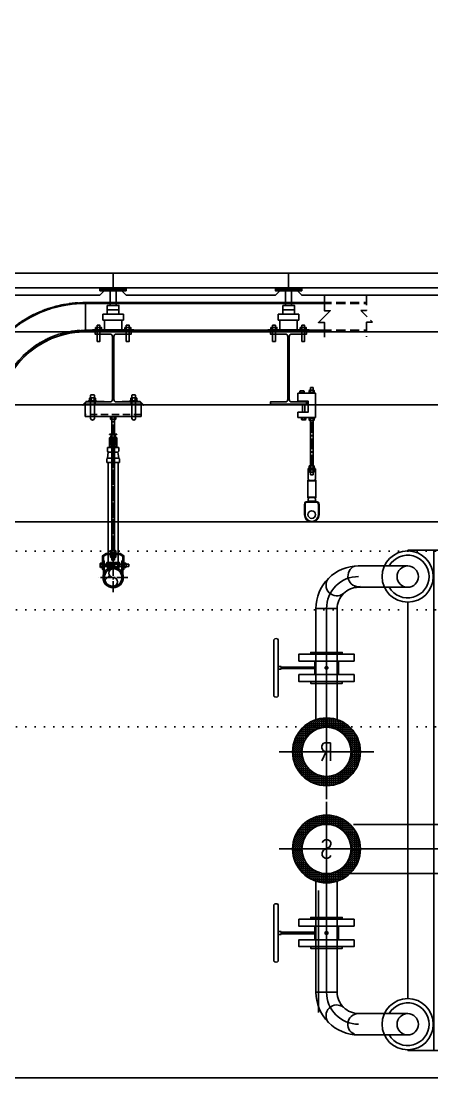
# Model space of a CAD drawing. Header units: millimetres. Extents: x -192235 to 515711, y 45168 to 947868.
# Drawn here: x 183685 to 185090, y 463950 to 467562 of the extents above; entities that cross this region are included whole.
import ezdxf
from ezdxf.enums import TextEntityAlignment as Align

# ---------------------------------------------------------------- set-up
doc = ezdxf.new("R2010")
doc.units = ezdxf.units.MM
doc.header["$LTSCALE"] = 1000
for name, pattern in [('CENTER2', [1.125, 0.75, -0.125, 0.125, -0.125]), ('DOT2', [3.175, 0, -3.175]), ('HIDDEN', [0.375, 0.25, -0.125]), ('HIDDEN2', [4.7625, 3.175, -1.5875]), ('TPH12-SEC-@20-1$0$CENTERK5', [6.916, 6.667, -0.083, 0.083, -0.083]), ('YFM1P-短$0$CENTER', [2, 1.25, -0.25, 0.25, -0.25]), ('YFM1P-短$0$CENTER2', [1.125, 0.75, -0.125, 0.125, -0.125])]:
    doc.linetypes.add(name, pattern=pattern)
for name, color, linetype in [('0-LEVEL LINE', 4, 'DOT2'), ('0-tool', 1, 'Continuous'), ('FS-EQ', 10, 'Continuous'), ('FS-LINE', 10, 'Continuous'), ('FS-Support-1', 2, 'Continuous'), ('Hook-up', 130, 'HIDDEN2'), ('LED-Light-L25', 7, 'Continuous'), ('LIGHTING', 2, 'Continuous'), ('LIGHTING-W', 7, 'Continuous'), ('M-PIPE-E11-HV&LV&ELV', 22, 'Continuous'), ('SM-SEC-Cm$0$SUPPORT', 2, 'Continuous'), ('SUPPORT', 2, 'Continuous'), ('TPH12-SEC-@20-1$0$H-SIN', 252, 'TPH12-SEC-@20-1$0$CENTERK5'), ('TPH12-SEC-@20-1$0$KABE1', 252, 'Continuous'), ('TPH12-SEC-@20-1$0$SIAGE1', 252, 'Continuous'), ('TPH12-SEC-@20-1$0$STEEL-NEDA', 252, 'Continuous'), ('TPH12-SEC-@20-1$0$STEEL3', 252, 'Continuous'), ('WY-J-D', 2, 'Continuous'), ('WY-J-U', 2, 'Continuous'), ('YCD-Xfa-Sec-24$0$Raised Floor', 1, 'Continuous'), ('YFM1P-短$0$14P5-CSH-3-402-B$0$SH-TEXT', 4, 'Continuous'), ('YFM1P-短$0$C-DCC', 1, 'Continuous'), ('YFM1P-短$0$M-FOUN', 252, 'Continuous'), ('YFM1P-短$0$M-PIPE-CHWR20', 110, 'Continuous'), ('YFM1P-短$0$M-PIPE-CHWS12', 130, 'Continuous'), ('YFM1P-短$0$M-PIPE-CHWS12_CL', 132, 'YFM1P-短$0$CENTER2'), ('YFM1P-短$0$U-PCW-V', 2, 'Continuous')]:
    doc.layers.add(name, color=color, linetype=linetype)
doc.styles.add('ROMAND', font='romand', dxfattribs={"height": 5})
doc.styles.add('YFM1P-短$0$14P5-CSH-3-402-B$0$AA-TXT', font='simplex.shx', dxfattribs={"width": 0.8, "bigfont": 'CHINA.shx'})
pattern_1 = [(0, (-83347.067, -5.657), (0, 6.985), [5.08, -1.905]), (90, (-83347.067, -5.657), (-6.985, 4e-16), [5.08, -1.905])]

# ---------------------------------------------------------------- blocks, each defined once
blk = doc.blocks.new('TPH12-SEC-@20-1')
at = {"layer": 'TPH12-SEC-@20-1$0$H-SIN'}
for p, q in [((83854.8, 466700), (201769.6, 466700)), ((84160.9, 463950), (201769.6, 463950))]:
    blk.add_line(p, q, dxfattribs=at)
at = {"layer": 'TPH12-SEC-@20-1$0$KABE1'}
blk.add_line((190390, 463950), (99610, 463950), dxfattribs=at)
for points in [[(182200, 466700), (187000, 466700)], [(187000, 466500), (182200, 466500)]]:
    blk.add_lwpolyline(points, dxfattribs=at)
at = {"layer": 'TPH12-SEC-@20-1$0$SIAGE1'}
blk.add_line((187000, 466700), (182200, 466700), dxfattribs=at)
at = {"layer": 'TPH12-SEC-@20-1$0$STEEL-NEDA'}
for points in [[(183938, 466500), (184062, 466500), (184062, 466492), (184010.5, 466492, 0.414214), (184002.5, 466484), (184002.5, 466268, 0.414214), (184010.5, 466260), (184062, 466260), (184062, 466252), (183938, 466252), (183938, 466260), (183989.5, 466260, 0.414214), (183997.5, 466268), (183997.5, 466484, 0.414214), (183989.5, 466492), (183938, 466492)], [(184538, 466500), (184662, 466500), (184662, 466492), (184610.5, 466492, 0.414214), (184602.5, 466484), (184602.5, 466268, 0.414214), (184610.5, 466260), (184662, 466260), (184662, 466252), (184538, 466252), (184538, 466260), (184589.5, 466260, 0.414214), (184597.5, 466268), (184597.5, 466484, 0.414214), (184589.5, 466492), (184538, 466492)]]:
    blk.add_lwpolyline(points, format="xyb", close=True, dxfattribs=at)
at = {"layer": 'TPH12-SEC-@20-1$0$STEEL3'}
for p, q in [((175000, 466250), (189500, 466250)), ((175000, 465850), (189300, 465850))]:
    blk.add_line(p, q, dxfattribs=at)
blk = doc.blocks.new('YFM1P-短$0$DCC-2400-1850-扇60')
at = {"linetype": 'ByBlock', "lineweight": -2, "ltscale": 0.5}
h = blk.add_hatch(dxfattribs=at)
h.set_pattern_fill('LINE', color=0, scale=300, angle=450, style=0)
h.set_pattern_definition([(90, (2346.9847, -4890.3472), (-3.75, -1e-15), [])])
edge = h.paths.add_edge_path()
edge.add_line((5.62, 123.98), (5.62, 165))
edge.add_line((5.62, 165), (86.6, 165))
edge.add_ellipse((85.81, 66.12), major_axis=(69.92, 69.92), ratio=1, start_angle=44.5434, end_angle=99.1887)
h = blk.add_hatch(dxfattribs=at)
h.set_pattern_fill('LINE', color=0, scale=300, angle=450, style=0)
h.set_pattern_definition([(270, (-2113.02, 5055.3472), (3.75, 1e-15), [])])
edge = h.paths.add_edge_path()
edge.add_line((228.34, 41.02), (228.34, 0))
edge.add_line((228.34, 0), (147.37, 0))
edge.add_ellipse((148.15, 98.88), major_axis=(-69.92, 69.92), ratio=1, start_angle=134.5434, end_angle=189.1887)
at = {"color": 0, "linetype": 'ByBlock', "lineweight": -2, "ltscale": 0.5}
for p, q in [((-1.77, 168), (234.73, 168)), ((-1.77, 168), (-1.77, -3)), ((3.23, 168), (3.23, -3)), ((230.73, 168), (230.73, -3)), ((234.73, -3), (234.73, 168)), ((243.89, -3), (243.89, 168)), ((247.32, 168), (247.32, -3)), ((3.23, 165), (230.73, 165)), ((230.73, 0), (3.23, 0)), ((-1.77, -3), (234.73, -3))]:
    blk.add_line(p, q, dxfattribs=at)
for p, q in [((234.73, 168), (256.21, 168)), ((256.21, 167.75), (256.21, 168)), ((256.21, 14.75), (256.21, 150.25)), ((234.73, -3), (256.21, -3)), ((256.21, -3), (256.21, -2.75))]:
    blk.add_line(p, q)
at = {"linetype": 'Continuous'}
for centre, radius in [((256.21, 159), 8.75), ((256.21, 159), 3.65), ((256.21, 6), 8.75), ((256.21, 6), 3.65)]:
    blk.add_circle(centre, radius, dxfattribs=at)
blk = doc.blocks.new('YFM1P-短$0$BV-03-S')
at = {"layer": 'YFM1P-短$0$U-PCW-V'}
for p, q in [((-4.33, 18), (14.93, 18)), ((-4.33, 16.5), (14.93, 16.5)), ((4.8, 15.5), (4.8, 16.5)), ((4.8, 15.5), (5.8, 15.5)), ((5.05, 4.05), (5.05, 15.5)), ((5.55, 4.05), (5.55, 15.5)), ((5.8, 15.5), (5.8, 16.5)), ((7.6, 4.05), (3, 4.05)), ((4.82, 0.25), (5.1, 0.47)), ((4.82, -0.25), (4.82, 0.25)), ((5.1, 0.47), (5.5, 0.47)), ((5.78, 0.25), (5.5, 0.47)), ((5.78, -0.25), (5.78, 0.25)), ((4.82, -0.25), (5.1, -0.47)), ((5.1, -0.47), (5.5, -0.47)), ((5.78, -0.25), (5.5, -0.47)), ((7.6, -4.05), (3, -4.05))]:
    blk.add_line(p, q, dxfattribs=at)
for points in [[(3, -9.44), (3, 9.44), (0.62, 9.44), (0.62, -9.44), (3, -9.44)], [(7.6, -9.44), (7.6, 9.44), (9.98, 9.44), (9.98, -9.44), (7.6, -9.44)], [(0.62, 5.4), (0, 5.4), (0, -5.4), (0.62, -5.4)], [(9.98, 5.4), (10.6, 5.4), (10.6, -5.4), (9.98, -5.4)]]:
    blk.add_lwpolyline(points, dxfattribs=at)
blk.add_circle((5.3, 0), 0.272, dxfattribs=at)
for centre, start, end in [((-3.76, 17.25), 126.8699, 233.1301), ((14.36, 17.25), 306.8699, 53.1301)]:
    blk.add_arc(centre, 0.937, start, end, dxfattribs=at)
blk = doc.blocks.new('YFM1P-短')
at = {"layer": 'YFM1P-短$0$M-PIPE-CHWS12'}
h = blk.add_hatch(dxfattribs=at)
h.set_pattern_fill('ANGLE', color=1)
h.set_pattern_definition(pattern_1)
edge = h.paths.add_edge_path()
edge.add_arc((105270, 465064.3), 116, 0, 360)
edge = h.paths.add_edge_path(flags=17)
edge.add_arc((105270, 465064.3), 84, 0, 360)
h = blk.add_hatch(dxfattribs=at)
h.set_pattern_fill('ANGLE', color=1)
h.set_pattern_definition(pattern_1)
edge = h.paths.add_edge_path()
edge.add_arc((105270, 464732.3), 116, 0, 360)
edge = h.paths.add_edge_path(flags=17)
edge.add_arc((105270, 464732.3), 84, 0, 360)
at = {"layer": 'YFM1P-短$0$M-FOUN'}
blk.add_line((105297.2, 464173.6), (105297.2, 464590.1), dxfattribs=at)
at = {"layer": 'YFM1P-短$0$M-PIPE-CHWR20'}
for p, q in [((104992.3, 465699.8), (105161.6, 465699.8)), ((104992.3, 465626.8), (105160, 465626.8)), ((105233.5, 465553.8), (105306.5, 465553.8)), ((105233.5, 465553.8), (105233.5, 465174.5, 0)), ((105270, 465553.8), (105270, 465180.3, 0)), ((105306.5, 465553.8), (105306.5, 465174.5, 0)), ((105270, 465225.8), (105270, 464902.9)), ((105108.5, 465064.3), (105431.5, 465064.3))]:
    blk.add_line(p, q, dxfattribs=at)
for points in [[(105306.5, 465553.8, 0.198912), (105263.7, 465657.1, 0.198912), (105160.5, 465699.8)], [(105270, 465553.8, 0.198912), (105237.9, 465631.3, 0.198912), (105160.5, 465663.3, 0.198912)], [(105233.5, 465553.8, 0.198912), (105212.1, 465605.5, 0.198912), (105160.5, 465626.8)]]:
    blk.add_lwpolyline(points, format="xyb", dxfattribs=at)
for radius in [116, 84]:
    blk.add_circle((105270, 465064.3), radius, dxfattribs=at)
for centre, radius, start, end in [((104992.3, 465663.3), 73, 30, 330), ((104992.3, 465663.3), 36.5, 90, 270), ((105160, 465665.1), 36.7, 261.3561, 68.6439), ((105235.1, 465634.1), 36.7, 231.3561, 38.6439)]:
    blk.add_arc(centre, radius, start, end, dxfattribs=at)
at = {"layer": 'YFM1P-短$0$M-PIPE-CHWS12'}
for p, q in [((105270, 464570.9), (105270, 464893.8)), ((104590, 464816.5, 0), (105177.8, 464816.5)), ((105108.5, 464732.3), (105431.5, 464732.3)), ((104590, 464648.2, 0), (105190.1, 464648.2)), ((105233.5, 464242.8), (105233.5, 464622.2, 0)), ((105306.5, 464242.8), (105306.5, 464622.2, 0)), ((105233.5, 464242.8), (105306.5, 464242.8)), ((104992.3, 464169.8), (105160.8, 464169.8)), ((104992.3, 464096.8), (105160.5, 464096.8))]:
    blk.add_line(p, q, dxfattribs=at)
for points in [[(105233.5, 464242.8, -0.198912), (105212.1, 464191.2, -0.198912), (105160.5, 464169.8)], [(105306.5, 464242.8, -0.198912), (105263.7, 464139.6, -0.198912), (105160.5, 464096.8)], [(105270, 464242.8, -0.198912), (105237.9, 464165.4, -0.198912), (105160.5, 464133.3, -0.198912)]]:
    blk.add_lwpolyline(points, format="xyb", dxfattribs=at)
for radius in [116, 84]:
    blk.add_circle((105270, 464732.3), radius, dxfattribs=at)
for centre, radius, start, end in [((104992.3, 464133.3), 73, 30, 330), ((104992.3, 464133.3), 36.5, 90, 270), ((105160.5, 464133.3), 36.7, 291.3561, 98.6439), ((105235.1, 464162.5), 36.7, 321.3561, 128.6439)]:
    blk.add_arc(centre, radius, start, end, dxfattribs=at)
at = {"layer": 'YFM1P-短$0$M-PIPE-CHWS12_CL', "linetype": 'YFM1P-短$0$CENTER'}
blk.add_line((105154, 464732.3), (104590, 464732.3, 0), dxfattribs=at)
at = {"layer": 'YFM1P-短$0$M-PIPE-CHWS12_CL'}
blk.add_line((105270, 464242.8), (105270, 464616.3, 0), dxfattribs=at)
at = {"layer": 'YFM1P-短$0$C-DCC', "xscale": 10, "yscale": 10, "zscale": 10}
blk.add_blockref('YFM1P-短$0$DCC-2400-1850-扇60', (102430.2, 464073.3), dxfattribs=at)
at = {"layer": 'YFM1P-短$0$M-FOUN', "yscale": 10.00000000000002, "zscale": 10.00000000000002, "rotation": 270}
for p, xscale in [((105270, 465404.3), 10.00000000000002), ((105270, 464392.3), -10.00000000000002)]:
    blk.add_blockref('YFM1P-短$0$BV-03-S', p, dxfattribs=dict(at, xscale=xscale))
at = {"layer": 'YFM1P-短$0$14P5-CSH-3-402-B$0$SH-TEXT', "color": 4, "style": 'YFM1P-短$0$14P5-CSH-3-402-B$0$AA-TXT', "width": 0.8}
for s, p in [('R', (105270, 465064.3)), ('S', (105270, 464732.3))]:
    blk.add_text(s, height=62.5, dxfattribs=at).set_placement(p, align=Align.MIDDLE_CENTER)
blk = doc.blocks.new('SP-H-1')
at = {"layer": 'FS-EQ'}
for p, q in [((-1.25, 5.5), (-1.25, 8.29)), ((-1.24, 8.35), (-0.45, 9.3)), ((-1.02, 6.2), (-1.24, 8.25)), ((-1.21, 9.66), (-1.21, 9.57)), ((-1.21, 9.66), (-1.13, 9.66)), ((-1.21, 9.57), (-1.13, 9.57)), ((-1.13, 9.66), (-1.13, 9.57)), ((-1.13, 9.63), (-1.13, 9.57)), ((-0.99, 9.62), (-0.77, 9.61)), ((-0.99, 9.62), (-0.99, 9.53)), ((-0.99, 9.53), (-0.77, 9.52)), ((-0.9, 8.07), (-0.9, 6.2)), ((-0.83, 9.7), (0.83, 9.7)), ((-0.3, 8.55), (-0.79, 7.9)), ((-0.77, 9.61), (-0.77, 9.52)), ((-0.62, 9.61), (-0.35, 9.61)), ((-0.62, 9.61), (-0.62, 9.52)), ((-0.62, 9.52), (-0.35, 9.52)), ((-0.35, 9.61), (-0.35, 9.52)), ((-0.32, 8.6), (0.32, 8.6)), ((-0.3, 8.55), (0.3, 8.55)), ((-0.25, 8.16), (-0.25, 6.4)), ((-0.14, 9.6), (-0.13, 9.66)), ((-0.14, 9.61), (0.14, 9.61)), ((-0.14, 9.61), (-0.14, 9.52)), ((-0.14, 9.52), (0.14, 9.52)), ((0.14, 9.6), (0.13, 9.66)), ((0.14, 9.61), (0.14, 9.52)), ((0.25, 8.16), (0.25, 6.4)), ((0.3, 8.55), (0.79, 7.9)), ((0.35, 9.61), (0.35, 9.52)), ((0.62, 9.61), (0.35, 9.61)), ((0.62, 9.52), (0.35, 9.52)), ((1.24, 8.35), (0.45, 9.3)), ((0.62, 9.61), (0.62, 9.52)), ((0.99, 9.62), (0.77, 9.61)), ((0.77, 9.61), (0.77, 9.52)), ((0.99, 9.53), (0.77, 9.52)), ((0.9, 8.1), (0.9, 6.2)), ((0.99, 9.62), (0.99, 9.53)), ((1.03, 6.2), (1.24, 8.25)), ((1.13, 9.66), (1.13, 9.57)), ((1.22, 9.66), (1.13, 9.66)), ((1.13, 9.63), (1.13, 9.57)), ((1.22, 9.57), (1.13, 9.57)), ((1.22, 9.66), (1.22, 9.57)), ((1.22, 9.6), (1.22, 9.57)), ((1.25, 5.5), (1.25, 8.29)), ((-1.9, 5.1), (1.9, 5.1)), ((-1.25, 5.5), (1.25, 5.5)), ((-1.02, 6.2), (1.03, 6.2)), ((-0.6, 5.5), (-0.6, 6.4)), ((-0.6, 6.4), (0.6, 6.4)), ((0.6, 5.5), (0.6, 6.4))]:
    blk.add_line(p, q, dxfattribs=at)
for centre, radius, start, end in [((-1.11, 8.29), 0.139, 157.0298, 197.1193), ((-0.93, 8.75), 0.955, 84.0829, 107.6622), ((-0.92, 9.1), 0.592, 87.634, 110.8646), ((-0.74, 9.01), 0.681, 107.7143, 125.0736), ((-0.75, 9.26), 0.433, 91.8537, 123.1257), ((-0.51, 7.64), 0.388, 136.5249, 182.9908), ((-0.83, 9.35), 0.347, 78.6251, 99.8563), ((-0.49, 9.38), 0.315, 104.4487, 153.9759), ((-0.6, 9.46), 0.226, 88.1263, 139.7268), ((-0.46, 9.49), 0.204, 100.0382, 141.9173), ((-0.56, 8.91), 0.784, 84.9677, 92.2638), ((2.27, 9.44), 2.72, 178.7323, 199.1653), ((-0.26, 9.6), 0.0861, 105.0543, 169.5675), ((-0.09, 9.48), 0.262, 131.7568, 170.5499), ((-0.23, 9.53), 0.161, 53.7998, 110.9693), ((-0.21, 9.56), 0.123, 53.4161, 115.819), ((0, 8.12), 0.254, 10.4828, 169.5172), ((-0.03, 8.43), 0.184, 139.0501, 221.9684), ((0.23, 9.53), 0.161, 69.0307, 126.2002), ((0.21, 9.56), 0.123, 64.181, 126.5839), ((0.03, 8.43), 0.184, 318.6569, 40.9499), ((0.09, 9.48), 0.262, 9.4501, 48.2432), ((0.26, 9.6), 0.0861, 10.4325, 74.9457), ((-2.27, 9.44), 2.72, 340.8347, 1.2677), ((0.56, 8.91), 0.784, 87.7362, 95.0323), ((0.46, 9.49), 0.204, 38.0827, 79.9618), ((0.49, 9.38), 0.315, 26.0241, 75.5513), ((0.6, 9.46), 0.226, 40.2732, 91.8737), ((0.83, 9.35), 0.347, 80.1437, 101.3749), ((0.75, 9.26), 0.433, 56.8743, 88.1463), ((0.51, 7.64), 0.388, 357.0092, 43.4751), ((0.93, 8.75), 0.955, 72.3378, 95.9171), ((0.92, 9.1), 0.592, 69.1354, 92.366), ((0.74, 9.01), 0.681, 54.9264, 72.2857), ((1.11, 8.29), 0.139, 342.8807, 22.9702), ((-1.24, 5.27), 0.303, 326.9119, 50.7686), ((1.33, 5.25), 0.371, 138.0713, 204.2482)]:
    blk.add_arc(centre, radius, start, end, dxfattribs=at)
at = {"layer": 'FS-LINE'}
for p, q in [((-1.9, 3.85), (-1.9, 5.1)), ((-1.9, 5.1), (1.9, 5.1)), ((-1.9, 3.85), (-1.65, 3.6)), ((1.9, 3.85), (1.65, 3.6)), ((1.9, 5.1), (1.9, 3.85)), ((-2.2, 1.25), (-1.95, 1.5)), ((-2.2, 0), (-2.2, 1.25)), ((2.2, 0), (-2.2, 0)), ((-1.65, 3.6), (-1.95, 1.5)), ((1.65, 3.6), (1.95, 1.5)), ((2.2, 1.25), (1.95, 1.5)), ((2.2, 1.25), (2.2, 0))]:
    blk.add_line(p, q, dxfattribs=at)
for points in [[(-1.95, 1.5), (1.95, 1.5)], [(1.65, 3.6), (-1.65, 3.6)]]:
    blk.add_lwpolyline(points, dxfattribs=at)
at = {"layer": 'FS-EQ', "style": 'ROMAND'}
blk.add_text('V27', height=0.35, rotation=180, dxfattribs=at).set_placement((0.01, 5.84), align=Align.MIDDLE)
blk = doc.blocks.new('Nut-M10')
for p, q in [((-10.9, 1.5), (-10.9, 0.5)), ((-8.7, 2.8), (-10.6, 2)), ((-10.4, 2), (10.4, 2)), ((-10.4, 0), (10.4, 0)), ((-8.7, 9.2), (-8.7, 2.8)), ((6.5, 10), (-6.5, 10)), ((-4.3, 9.2), (-4.3, 2.8)), ((4.3, 2.8), (4.3, 9.2)), ((8.7, 9.2), (8.7, 2.8)), ((8.7, 2.8), (10.6, 2)), ((10.9, 1.5), (10.9, 0.5))]:
    blk.add_line(p, q)
for centre, radius, start, end in [((-10.4, 1.5), 0.5, 90, 180), ((-10.4, 0.5), 0.5, 180, 270), ((-6.5, 6.7), 3.33, 49.441, 130.559), ((-6.5, 5.3), 3.33, 229.441, 310.559), ((0, -2.1), 12.1, 69.065, 110.935), ((0, 14.1), 12.1, 249.065, 290.935), ((6.5, 6.7), 3.33, 49.441, 130.559), ((6.5, 5.3), 3.33, 229.441, 310.559), ((10.4, 1.5), 0.5, 0, 90), ((10.4, 0.5), 0.5, 270, 0)]:
    blk.add_arc(centre, radius, start, end)
blk = doc.blocks.new('Nut-M8')
for p, q in [((-8.9, 1.2), (-8.9, 0.4)), ((-7.5, 2.2), (-8.7, 1.5)), ((-8.5, 1.6), (8.6, 1.6)), ((-8.5, 0), (8.6, 0)), ((-7.5, 7.3), (-7.5, 2.2)), ((5.6, 8), (-5.6, 8)), ((-3.8, 7.3), (-3.8, 2.2)), ((3.8, 2.2), (3.8, 7.3)), ((7.5, 7.3), (7.5, 2.2)), ((7.5, 2.2), (8.7, 1.5)), ((9, 1.2), (9, 0.4))]:
    blk.add_line(p, q)
for centre, radius, start, end in [((-8.5, 1.2), 0.4, 90, 180), ((-8.5, 0.4), 0.4, 180, 270), ((-5.6, 5), 3.03, 51.7868, 128.2132), ((-5.6, 4.6), 3.03, 231.7868, 308.2132), ((0, -3.2), 11.2, 70.3471, 109.6529), ((0, 12.8), 11.2, 250.3471, 289.6529), ((5.6, 5), 3.03, 51.7868, 128.2132), ((5.6, 4.6), 3.03, 231.7868, 308.2132), ((8.6, 1.2), 0.4, 0, 90), ((8.6, 0.4), 0.4, 270, 0)]:
    blk.add_arc(centre, radius, start, end)
blk = doc.blocks.new('Nut-M12')
for p, q in [((-13, 1.8), (-13, 0.6)), ((-10.4, 3.3), (-12.6, 2.3)), ((-12.4, 2.4), (12.4, 2.4)), ((-12.4, 0), (12.4, 0)), ((-10.4, 11), (-10.4, 3.3)), ((7.8, 12), (-7.8, 12)), ((-5.2, 11), (-5.2, 3.3)), ((5.2, 3.3), (5.2, 11)), ((10.4, 11), (10.4, 3.3)), ((10.4, 3.3), (12.6, 2.3)), ((13, 1.8), (13, 0.6))]:
    blk.add_line(p, q)
for centre, radius, start, end in [((-12.4, 1.8), 0.6, 90, 180), ((-12.4, 0.6), 0.6, 180, 270), ((-7.8, 8), 4.03, 49.8296, 130.1704), ((-7.8, 6.4), 4.03, 229.8296, 310.1704), ((0, -2.7), 14.7, 69.2784, 110.7216), ((0, 17.1), 14.7, 249.2784, 290.7216), ((7.8, 8), 4.03, 49.8296, 130.1704), ((7.8, 6.4), 4.03, 229.8296, 310.1704), ((12.4, 1.8), 0.6, 0, 90), ((12.4, 0.6), 0.6, 270, 0)]:
    blk.add_arc(centre, radius, start, end)
blk = doc.blocks.new('FS-L25-1')
at = {"layer": 'FS-LINE'}
h = blk.add_hatch(dxfattribs=at)
h.set_pattern_fill('ANSI31', color=1, scale=15, style=0)
h.set_pattern_definition([(45, (139828.326, 401638.76), (-33.67596, 33.67596), [])])
edge = h.paths.add_edge_path()
edge.add_arc((175600, 465660.2), 30.2, 90, 270)
edge.add_arc((175600, 465645.1), 15.1, 270, 450)
edge.add_arc((175600, 465675.2), 15.1, 90, 270, ccw=False)
at = {"layer": 'FS-LINE', "color": 1, "linetype": 'CENTER2', "ltscale": 0.05}
for p, q in [((175600, 465710.3), (175600, 466150)), ((175600, 465610), (175600, 465710.3)), ((175650.2, 465660.2), (175549.8, 465660.2))]:
    blk.add_line(p, q, dxfattribs=at)
at = {"layer": 'FS-LINE'}
for p, q in [((175583.3, 465711.5), (175583.3, 466053)), ((175616.7, 465711.5), (175616.7, 466053)), ((175583.3, 465695.5), (175580.3, 465689)), ((175616.7, 465695.5), (175619.7, 465689))]:
    blk.add_line(p, q, dxfattribs=at)
blk.add_lwpolyline([(175600, 465690.3, 1), (175600, 465660.2, -1), (175600, 465630, -1)], format="xyb", close=True, dxfattribs=at)
blk.add_lwpolyline([(175578.5, 465695.5), (175621.5, 465695.5), (175621.5, 465711.5), (175578.5, 465711.5)], close=True, dxfattribs=at)
for radius in [35, 30.2]:
    blk.add_circle((175600, 465660.2), radius, dxfattribs=at)
at = {"layer": 'FS-Support-1', "linetype": 'HIDDEN', "ltscale": 0.1}
blk.add_line((175695.5, 466217.7), (175504.5, 466217.7), dxfattribs=at)
at = {"layer": 'FS-Support-1', "linetype": 'CENTER2', "ltscale": 0.05}
blk.add_line((175600, 465752), (175600, 466200.7), dxfattribs=at)
at = {"layer": 'FS-Support-1'}
for points in [[(175496.5, 466248), (175508.5, 466260), (175568.5, 466260), (175568.5, 466262), (175507.7, 466262), (175495.1, 466249.4), (175496.5, 466248)], [(175703.5, 466248), (175691.5, 466260), (175631.5, 466260), (175631.5, 466262), (175692.3, 466262), (175704.9, 466249.4), (175703.5, 466248)]]:
    blk.add_lwpolyline(points, dxfattribs=at)
at = {"layer": 'FS-Support-1', "ltscale": 0.1}
blk.add_lwpolyline([(175695.5, 466210.7), (175504.5, 466210.7), (175504.5, 466252), (175695.5, 466252)], close=True, dxfattribs=at)
at = {"layer": 'FS-Support-1'}
for points in [[(175535.8, 466204.3), (175535.8, 466260), (175523.1, 466260), (175523.1, 466204.3, 1)], [(175676.8, 466204.3), (175676.8, 466260), (175664.1, 466260), (175664.1, 466204.3, 1)]]:
    blk.add_lwpolyline(points, format="xyb", close=True, dxfattribs=at)
blk.add_lwpolyline([(175595.2, 465752), (175604.8, 465752), (175604.8, 466200.7), (175595.2, 466200.7)], close=True, dxfattribs=at)
at = {"layer": 'SUPPORT', "linetype": 'CENTER2', "ltscale": 0.05}
blk.add_line((175569.8, 465702), (175630.2, 465702), dxfattribs=at)
at = {"layer": 'SUPPORT'}
for points in [[(175524.1, 466284), (175523.1, 466283), (175523.1, 466274), (175535.8, 466274), (175535.8, 466283), (175534.8, 466284)], [(175665.1, 466284), (175664.1, 466283), (175664.1, 466274), (175676.8, 466274), (175676.8, 466283), (175675.8, 466284)], [(175622.8, 465739), (175577.2, 465739), (175566.8, 465733), (175566.8, 465687), (175563.8, 465687), (175563.8, 465734.7), (175576.4, 465742), (175623.6, 465742), (175636.2, 465734.7), (175636.2, 465687), (175633.2, 465687), (175633.2, 465733)], [(175603.8, 465719), (175604.8, 465720), (175604.8, 465729), (175595.2, 465729), (175595.2, 465720), (175596.2, 465719)], [(175569.8, 465698.1), (175569.8, 465706), (175630.2, 465706), (175630.2, 465698.1)], [(175654.2, 465705), (175653.2, 465706), (175644.2, 465706), (175644.2, 465698.1), (175653.2, 465698.1), (175654.2, 465699.1)]]:
    blk.add_lwpolyline(points, close=True, dxfattribs=at)
blk.add_lwpolyline([(175633.2, 465660.2, -1), (175566.8, 465660.2), (175566.8, 465717), (175569.8, 465717), (175569.8, 465660.2, 1), (175630.2, 465660.2), (175630.2, 465717), (175633.2, 465717)], format="xyb", close=True, dxfattribs=at)
at = {"layer": 'FS-LINE', "xscale": 10, "yscale": 10, "zscale": 10}
blk.add_blockref('SP-H-1', (175600, 466053), dxfattribs=at)
at = {"layer": 'SUPPORT'}
for name, p in [('Nut-M12', (175529.5, 466262)), ('Nut-M12', (175670.5, 466262)), ('Nut-M10', (175600, 465742))]:
    blk.add_blockref(name, p, dxfattribs=at)
for name, p, rotation in [('Nut-M10', (175600, 466210.7), 180), ('Nut-M10', (175600, 465739), 180), ('Nut-M8', (175563.8, 465702), 90), ('Nut-M8', (175636.2, 465702), 270)]:
    blk.add_blockref(name, p, dxfattribs=dict(at, rotation=rotation))
blk = doc.blocks.new('SP-L25-25')
at = {"layer": 'FS-LINE'}
blk.add_blockref('FS-L25-1', (8400, 0), dxfattribs=at)
blk = doc.blocks.new('YCD-Xfa-Sec-24')
at = {"layer": 'YCD-Xfa-Sec-24$0$Raised Floor'}
for points in [[(525400, 396700), (524800, 396700), (524800, 396650), (525400, 396650)], [(526000, 396700), (525400, 396700), (525400, 396650), (526000, 396650)], [(526600, 396700), (526000, 396700), (526000, 396650), (526600, 396650)], [(524845, 396625), (525355, 396625), (525380, 396650), (524820, 396650)], [(525355, 396650), (525445, 396650), (525445, 396645), (525355, 396645)], [(525355, 396640), (525445, 396640), (525445, 396645), (525355, 396645)], [(525410.5, 396640), (525389.5, 396640), (525389.5, 396590), (525410.5, 396590)], [(525445, 396625), (525955, 396625), (525980, 396650), (525420, 396650)], [(525955, 396650), (526045, 396650), (526045, 396645), (525955, 396645)], [(525955, 396640), (526045, 396640), (526045, 396645), (525955, 396645)], [(526010.5, 396640), (525989.5, 396640), (525989.5, 396590), (526010.5, 396590)], [(526045, 396625), (526555, 396625), (526580, 396650), (526020, 396650)], [(525435, 396560), (525365, 396560), (525365, 396540), (525435, 396540)], [(525420, 396590), (525380, 396590), (525380, 396575), (525420, 396575)], [(525420, 396575), (525380, 396575), (525380, 396560), (525420, 396560)], [(526035, 396560), (525965, 396560), (525965, 396540), (526035, 396540)], [(526020, 396590), (525980, 396590), (525980, 396575), (526020, 396575)], [(526020, 396575), (525980, 396575), (525980, 396560), (526020, 396560)], [(525355, 396522), (525345, 396522), (525345, 396507), (525355, 396507)], [(525430, 396540), (525370, 396540), (525370, 396507), (525430, 396507)], [(525455, 396522), (525445, 396522), (525445, 396507), (525455, 396507)], [(525955, 396522), (525945, 396522), (525945, 396507), (525955, 396507)], [(526030, 396540), (525970, 396540), (525970, 396507), (526030, 396507)], [(526055, 396522), (526045, 396522), (526045, 396507), (526055, 396507)], [(525330, 396500), (525470, 396500), (525470, 396507), (525330, 396507)], [(525360, 396515), (525340, 396515), (525340, 396507), (525360, 396507)], [(525355, 396467), (525345, 396467), (525345, 396500), (525355, 396500)], [(525460, 396515), (525440, 396515), (525440, 396507), (525460, 396507)], [(525455, 396467), (525445, 396467), (525445, 396500), (525455, 396500)], [(525930, 396500), (526070, 396500), (526070, 396507), (525930, 396507)], [(525960, 396515), (525940, 396515), (525940, 396507), (525960, 396507)], [(525955, 396467), (525945, 396467), (525945, 396500), (525955, 396500)], [(526060, 396515), (526040, 396515), (526040, 396507), (526060, 396507)], [(526055, 396467), (526045, 396467), (526045, 396500), (526055, 396500)]]:
    blk.add_lwpolyline(points, close=True, dxfattribs=at)
blk = doc.blocks.new('HG-S-r')
blk.add_lwpolyline([(0.87, 5), (0.77, 4.9), (0.77, 4), (1.73, 4), (1.73, 4.9), (1.63, 5)], close=True)
blk.add_lwpolyline([(-0.5, 0.3), (0, 0.3), (0, -3.5), (-3.5, -3.5), (-3.5, -5.3), (2.5, -5.3), (2.5, 3), (-3.5, 3), (-3.5, 0.3), (-0.5, 0.3), (-0.5, 0), (-3.5, 0), (-3.5, 0.3)])
at = {"xscale": 0.1, "yscale": 0.1, "zscale": 0.1}
for name, p in [('Nut-M8', (-2.1, 3)), ('Nut-M10', (1.25, 3))]:
    blk.add_blockref(name, p, dxfattribs=at)
at = {"xscale": 0.1, "yscale": 0.1, "zscale": 0.1, "rotation": 180}
for name, p in [('Nut-M8', (-1.55, -5.3)), ('Nut-M10', (1.25, -5.3))]:
    blk.add_blockref(name, p, dxfattribs=at)
blk = doc.blocks.new('WY-J-U')
at = {"layer": 'WY-J-U'}
for p, q in [((-12.5, 42), (12.5, 42)), ((-12.5, 4.5), (-12.5, 42)), ((-12.5, 40.5), (12.5, 40.5)), ((12.5, 4.5), (12.5, 42)), ((-12.5, 4.5), (-10.5, 4.5)), ((-12.5, 1.5), (12.5, 1.5)), ((-12.5, 0), (-12.5, 1.5)), ((-12.5, 0), (12.5, 0)), ((-10.5, 1.5), (-10.5, 4.5)), ((10.5, 1.5), (10.5, 4.5)), ((10.5, 4.5), (12.5, 4.5)), ((12.5, 0), (12.5, 1.5))]:
    blk.add_line(p, q, dxfattribs=at)
blk = doc.blocks.new('LED-38W-W')
blk.add_circle((0, -45), 13)
at = {"layer": 'LIGHTING-W'}
for p, q in [((-15, 0), (15, 0)), ((-25, -45), (-25, -10)), ((-23, -45), (-23, -10)), ((-15, -2), (15, -2)), ((23, -10), (23, -45)), ((25, -10), (25, -45))]:
    blk.add_line(p, q, dxfattribs=at)
for centre, radius, start, end in [((-15, -10), 10, 90, 180), ((15, -10), 10, 0, 90), ((-15, -10), 8, 90, 180), ((15, -10), 8, 0, 90), ((0, -45), 25, 180, 0), ((0, -45), 23, 180, 0)]:
    blk.add_arc(centre, radius, start, end, dxfattribs=at)
blk = doc.blocks.new('Wireway-27x60')
at = {"layer": 'LIGHTING'}
for p, q in [((-13.5, 57.5), (-13.5, -2.5)), ((-10.5, 57.5), (-13.5, 57.5)), ((-13.5, 55), (13.5, 55)), ((-10.5, 56.5), (-12.5, 56.5)), ((-12.5, 56.5), (-12.5, 55)), ((-10.5, 57.5), (-10.5, 56.5)), ((13.5, 57.5), (10.5, 57.5)), ((10.5, 56.5), (10.5, 57.5)), ((12.5, 56.5), (10.5, 56.5)), ((12.5, 55), (12.5, 56.5)), ((13.5, -2.5), (13.5, 57.5)), ((-13.5, 0), (13.5, 0)), ((-12.5, 0), (-12.5, -1.5)), ((12.5, -1.5), (12.5, 0)), ((-13.5, -2.5), (-10.5, -2.5)), ((-12.5, -1.5), (-10.5, -1.5)), ((-10.5, -1.5), (-10.5, -2.5)), ((10.5, -1.5), (12.5, -1.5)), ((10.5, -2.5), (10.5, -1.5)), ((10.5, -2.5), (13.5, -2.5))]:
    blk.add_line(p, q, dxfattribs=at)
blk = doc.blocks.new('WY-J-D')
at = {"layer": 'WY-J-D'}
for p, q in [((12.5, 0), (-12.5, 0)), ((-12.5, 0), (-12.5, -1.5)), ((12.5, -1.5), (-12.5, -1.5)), ((-12.5, -4.5), (-12.5, -15)), ((-10.5, -4.5), (-12.5, -4.5)), ((12.5, -13.5), (-12.5, -13.5)), ((12.5, -15), (-12.5, -15)), ((-10.5, -1.5), (-10.5, -4.5)), ((10.5, -1.5), (10.5, -4.5)), ((12.5, -4.5), (10.5, -4.5)), ((12.5, 0), (12.5, -1.5)), ((12.5, -4.5), (12.5, -15))]:
    blk.add_line(p, q, dxfattribs=at)
blk = doc.blocks.new('LED-Light-L25')
at = {"layer": 'SM-SEC-Cm$0$SUPPORT'}
blk.add_lwpolyline([(139074.7375, 466042), (139084.2625, 466042), (139084.2625, 466197), (139074.7375, 466197)], close=True, dxfattribs=at)
at = {"layer": 'SUPPORT', "linetype": 'CENTER2', "ltscale": 0.05}
blk.add_line((139079.5, 466042), (139079.5, 466197), dxfattribs=at)
at = {"layer": 'SUPPORT'}
for points in [[(139048.53025, 466252), (139047.53025, 466251), (139047.53025, 466225), (139055.46975, 466225), (139055.46975, 466251), (139054.46975, 466252)], [(139075.7375, 466010.5), (139074.7375, 466011.5), (139074.7375, 466020.5), (139084.2625, 466020.5), (139084.2625, 466011.5), (139083.2625, 466010.5)]]:
    blk.add_lwpolyline(points, close=True, dxfattribs=at)
for name, p in [('WY-J-U', (139079.5, 465990)), ('Wireway-27x60', (139079.5, 465935)), ('LED-38W-W', (139079.5, 465920)), ('WY-J-D', (139079.5, 465935))]:
    blk.add_blockref(name, p)
at = {"layer": 'SUPPORT', "xscale": 10, "yscale": 10, "zscale": 10}
blk.add_blockref('HG-S-r', (139067, 466260), dxfattribs=at)
at = {"layer": 'SUPPORT'}
blk.add_blockref('Nut-M10', (139079.5, 466032), dxfattribs=at)
at = {"layer": 'SUPPORT', "rotation": 180}
blk.add_blockref('Nut-M10', (139079.5, 466030.5), dxfattribs=at)
blk = doc.blocks.new('Lighting-L25-25')
at = {"layer": 'LED-Light-L25'}
blk.add_blockref('LED-Light-L25', (45600, 0), dxfattribs=at)
blk = doc.blocks.new('A$Cb696fa96')
at = {"layer": 'Hook-up', "ltscale": 0.01}
for p, q in [((300, 817), (400, 817)), ((300, 417), (300, 817)), ((300, 817), (400, 817)), ((305, 417), (305, 817)), ((397, 417), (397, 817)), ((400, 417), (400, 817)), ((300, 417), (400, 417)), ((300, 417), (400, 417)), ((700, 117), (700, 17)), ((1179.1, 117), (700, 117)), ((700, 117), (700, 17)), ((1179.1, 112), (700, 112)), ((1179.1, 20), (700, 20)), ((1179.1, 17), (700, 17))]:
    blk.add_line(p, q, dxfattribs=at)
blk.add_lwpolyline([(1179.1, 140), (1179.1, 90), (1199.1, 90), (1159.1, 50), (1179.1, 50), (1179.1, 0)], dxfattribs=at)
for centre, radius, start, end in [((0, 817), 400, 0, 90), ((0, 817), 397, 0, 90), ((0, 817), 305, 0, 90), ((0, 817), 300, 0, 90), ((700, 417), 400, 180, 270), ((700, 417), 397, 180, 270), ((700, 417), 305, 180, 270), ((700, 417), 300, 180, 270)]:
    blk.add_arc(centre, radius, start, end, dxfattribs=at)
blk = doc.blocks.new('A$C4bc9d401')
at = {"layer": 'M-PIPE-E11-HV&LV&ELV', "ltscale": 0.01}
for p, q in [((400, 898.6), (1217, 898.6)), ((400, 798.6), (400, 898.6)), ((400, 895.6), (1217, 895.6)), ((400, 803.6), (1217, 803.6)), ((400, 798.6), (1217, 798.6)), ((0, 0), (0, 498.6)), ((5, 0), (5, 498.6)), ((97, 0), (97, 498.6)), ((100, 0), (100, 498.6))]:
    blk.add_line(p, q, dxfattribs=at)
at = {"layer": 'M-PIPE-E11-HV&LV&ELV'}
blk.add_line((100, 498.6), (0, 498.6), dxfattribs=at)
at = {"layer": 'M-PIPE-E11-HV&LV&ELV', "ltscale": 0.01}
blk.add_lwpolyline([(1217, 780.6), (1217, 830.6), (1197, 830.6), (1237, 870.6), (1217, 870.6), (1217, 920.6)], dxfattribs=at)
for radius in [400, 397, 305, 300]:
    blk.add_arc((400, 498.6), radius, 90, 180, dxfattribs=at)

msp = doc.modelspace()

# ---------------------------------------------------------------- block references
msp.add_blockref('TPH12-SEC-@20-1', (0, 0))

# ---------------------------------------------------------------- next in the draw order: linework, layer by layer
at = {"layer": '0-LEVEL LINE', "ltscale": 0.01}
for p, q in [((100000, 465850), (190000, 465850)), ((100000, 465750), (190000, 465750)), ((100000, 465550), (190000, 465550)), ((100000, 465150), (190000, 465150))]:
    msp.add_line(p, q, dxfattribs=at)
at = {"layer": '0-tool'}
msp.add_lwpolyline([(182357.04255, 469500), (185475, 469500), (185475, 466700), (182357.04255, 466700)], close=True, dxfattribs=at)
at = {"layer": 'Hook-up', "ltscale": 0.01}
for p, q in [((183905.47025, 466500), (183905.47025, 466600)), ((183905.47025, 466600), (184867.01092, 466600)), ((183905.47025, 466500), (183905.47025, 466600)), ((183905.47025, 466597), (184867.01092, 466597)), ((183905.47025, 466505), (184867.01092, 466505)), ((183905.47025, 466500), (184867.01092, 466500))]:
    msp.add_line(p, q, dxfattribs=at)
msp.add_lwpolyline([(184867.01092, 466623), (184867.01092, 466573), (184847.01092, 466573), (184887.01092, 466533), (184867.01092, 466533), (184867.01092, 466483)], dxfattribs=at)

# ---------------------------------------------------------------- next in the draw order: block references
at = {"xscale": -1}
for name, p in [('YFM1P-短', (290000, 0)), ('YCD-Xfa-Sec-24', (710000, 70000)), ('A$Cb696fa96', (183905.47025, 465383))]:
    msp.add_blockref(name, p, dxfattribs=at)
msp.add_blockref('A$C4bc9d401', (183505.47025, 465701.4))
at = {"layer": 'FS-LINE'}
msp.add_blockref('SP-L25-25', (0, 0), dxfattribs=at)
at = {"layer": 'LED-Light-L25'}
msp.add_blockref('Lighting-L25-25', (0, 0), dxfattribs=at)

doc.saveas('drawing.dxf')
